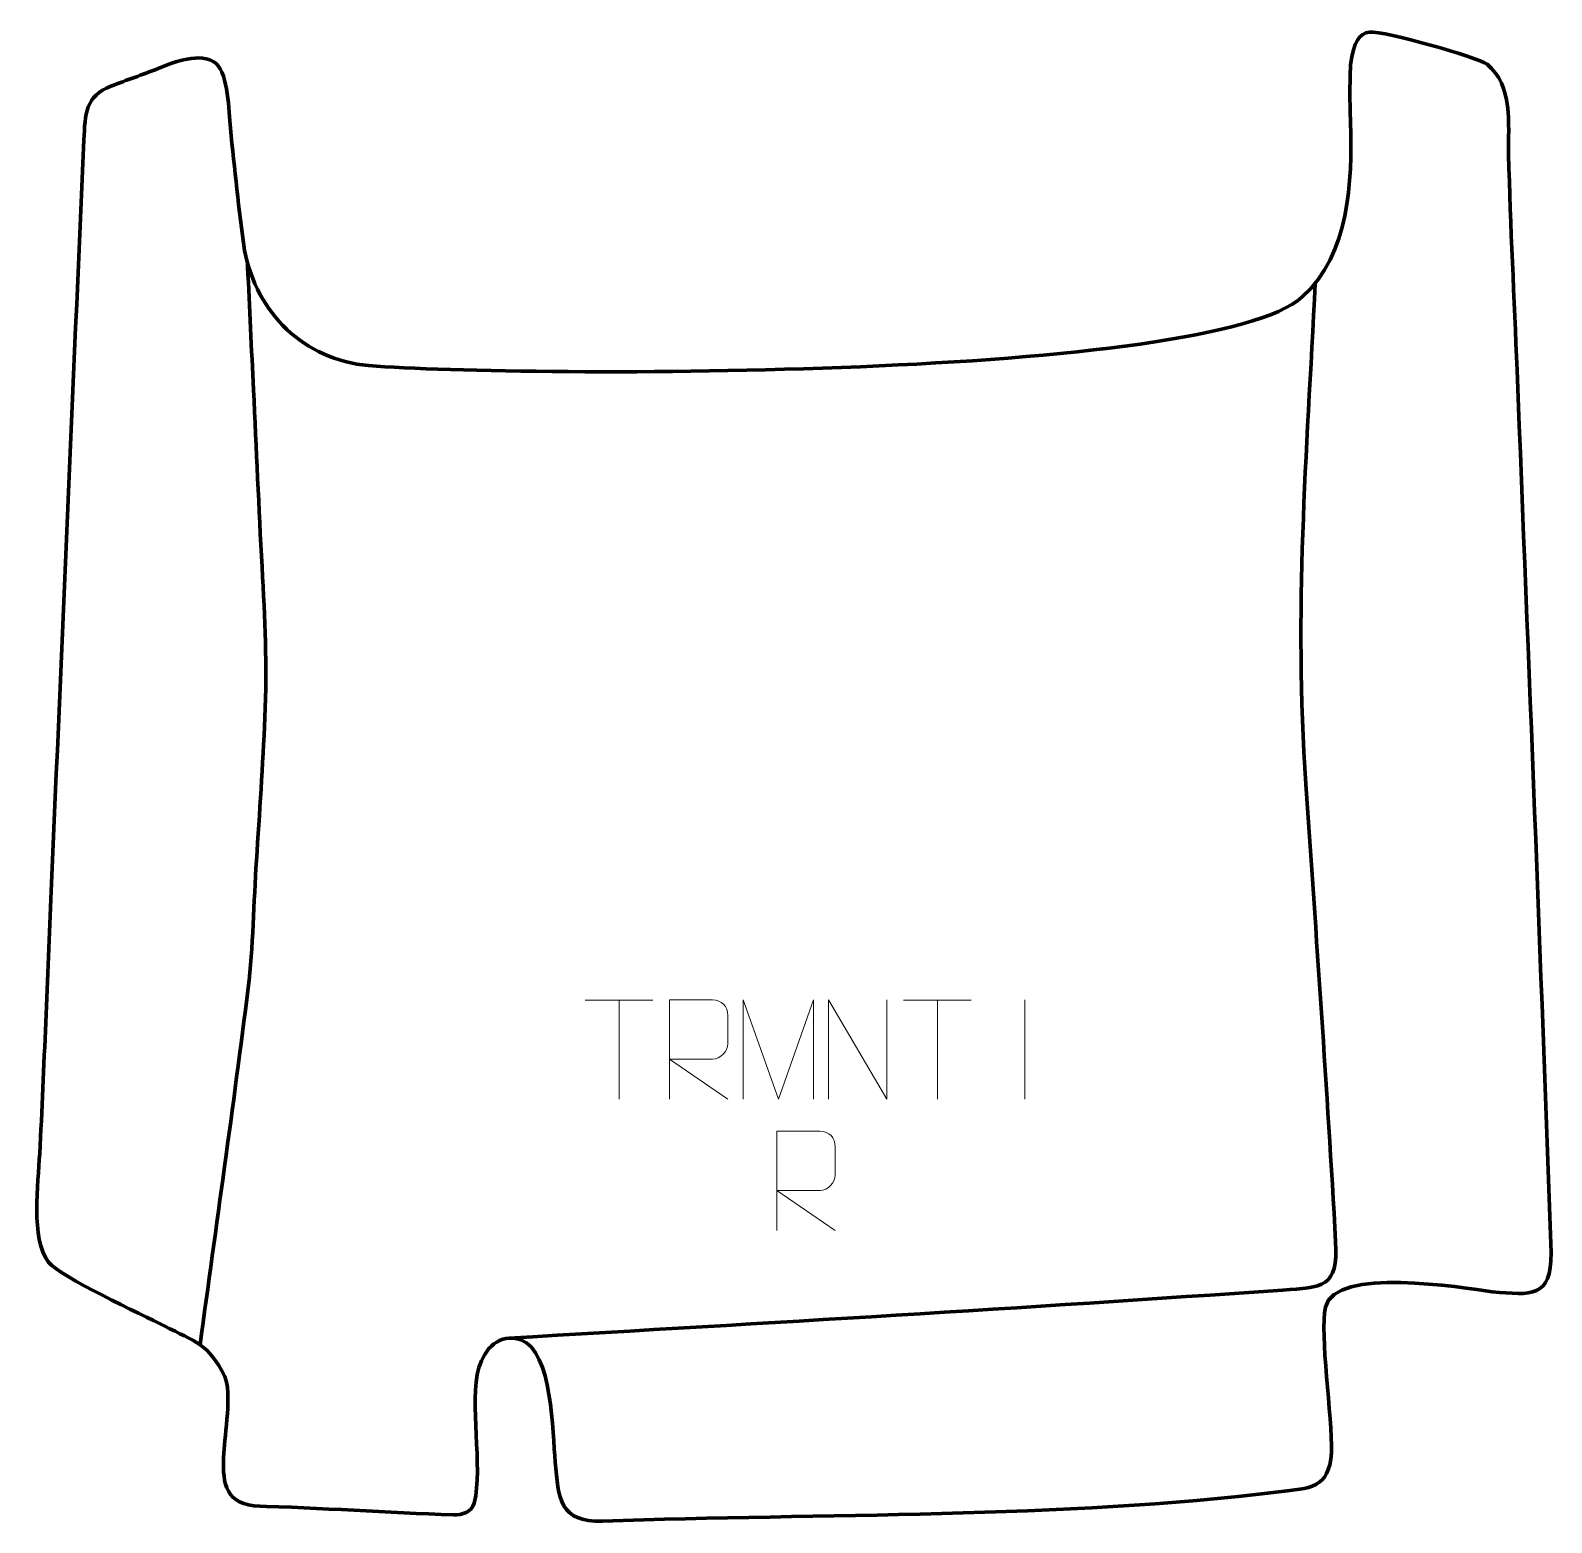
# Model space of a CAD drawing. Header units: millimetres. Extents: x 1166 to 1549, y 285 to 660.
import ezdxf

# ---------------------------------------------------------------- set-up
doc = ezdxf.new("R2010")
doc.units = ezdxf.units.MM
doc.header["$MEASUREMENT"] = 0
doc.layers.add('layer 2', color=7, linetype='Continuous')
doc.layers.add('layer 3', color=7, linetype='Continuous')

msp = doc.modelspace()

# ---------------------------------------------------------------- linework, layer by layer
at = {"layer": 'layer 2', "color": 140, "lineweight": 158}
for points, knots in [([(1208.997, 329.2175), (1213.0184, 359.0755), (1217.3555, 389.0551), (1221.0779, 418.9298), (1221.0779, 418.9298), (1222.3423, 429.0767), (1222.465, 440.5999), (1223.1574, 450.9881), (1223.1574, 450.9881), (1223.9546, 462.9485), (1224.7582, 474.8892), (1225.2783, 486.8666), (1225.2783, 486.8666), (1225.8375, 500.2541), (1225.2967, 511.4255), (1224.5698, 524.7206), (1224.5698, 524.7206), (1223.7586, 539.5584), (1223.1233, 554.406), (1222.4185, 569.2492), (1222.4185, 569.2492), (1221.9252, 579.552), (1221.4318, 589.8548), (1220.9386, 600.1576), (1220.9386, 600.1576), (1220.9386, 600.1576), (1220.8923, 601.125), (1220.8923, 601.125)], [0, 0, 0, 0, 0.125, 0.125, 0.125, 0.125, 0.25, 0.25, 0.25, 0.25, 0.375, 0.375, 0.375, 0.375, 0.5, 0.5, 0.5, 0.5, 0.625, 0.625, 0.625, 0.625, 0.75, 0.75, 0.75, 0.75, 1, 1, 1, 1]), ([(1489.2037, 596.0484), (1487.0735, 552.2366), (1483.7888, 513.9913), (1486.8626, 470.1429), (1486.8626, 470.1429), (1489.4542, 431.8083), (1492.2238, 393.4924), (1494.3331, 355.1265), (1494.3331, 355.1265), (1494.963, 343.5175), (1491.0558, 343.7089), (1481.0377, 343.0048), (1481.0377, 343.0048), (1416.279, 338.4539), (1351.3776, 334.6852), (1286.5695, 330.9207)], [0, 0, 0, 0, 0.2, 0.2, 0.2, 0.2, 0.4, 0.4, 0.4, 0.4, 0.6, 0.6, 0.6, 0.6, 1, 1, 1, 1])]:
    msp.add_open_spline(points, degree=3, knots=knots, dxfattribs=at)
at = {"layer": 'layer 3', "color": 242, "lineweight": 158}
msp.add_open_spline([(1498.1083, 650.9506), (1498.8133, 656.8146), (1500.3216, 658.8713), (1502.8653, 659.1642), (1502.8653, 659.1642), (1506.4367, 659.5754), (1530.3358, 652.7014), (1532.3877, 651.0556), (1532.3877, 651.0556), (1539.0244, 645.7325), (1537.6259, 636.0532), (1537.8086, 628.3579), (1537.8086, 628.3579), (1538.2376, 610.2839), (1539.2059, 592.2181), (1539.9269, 574.1534), (1539.9269, 574.1534), (1542.8563, 500.2255), (1545.8823, 426.2479), (1548.479, 352.3108), (1548.479, 352.3108), (1548.5954, 340.9781), (1543.5119, 341.7026), (1533.6948, 342.5796), (1533.6948, 342.5796), (1525.9744, 343.6248), (1494.1002, 348.9256), (1491.7994, 338.7251), (1491.7994, 338.7251), (1490.2559, 331.8828), (1493.501, 311.2096), (1493.2769, 302.0833), (1493.2769, 302.0833), (1492.6779, 293.0498), (1487.7576, 293.1978), (1480.1021, 292.2653), (1480.1021, 292.2653), (1425.8467, 285.6569), (1364.9851, 286.8104), (1310.1448, 284.9401), (1310.1448, 284.9401), (1299.2102, 284.5523), (1299.1117, 290.6535), (1298.2169, 299.8276), (1298.2169, 299.8276), (1297.5209, 307.0048), (1297.653, 327.5985), (1289.5677, 330.4696), (1289.5677, 330.4696), (1284.2555, 332.3561), (1280.4323, 328.2016), (1279.0696, 323.4992), (1279.0696, 323.4992), (1276.4866, 314.586), (1280.1626, 298.6784), (1277.8914, 289.4595), (1277.8914, 289.4595), (1277.146, 287.1912), (1274.8985, 286.4447), (1272.71, 286.5121), (1272.71, 286.5121), (1255.9676, 287.0446), (1239.2988, 288.2539), (1222.5377, 288.7219), (1222.5377, 288.7219), (1214.7167, 289.8306), (1214.6393, 295.3215), (1214.9742, 302.0501), (1214.9742, 302.0501), (1215.2065, 306.7166), (1216.9899, 317.3706), (1215.204, 321.2409), (1215.204, 321.2409), (1211.1974, 329.5069), (1207.7819, 329.9679), (1199.9622, 333.9841), (1199.9622, 333.9841), (1194.5334, 336.7424), (1173.6979, 346.4257), (1170.9048, 350.0241), (1170.9048, 350.0241), (1166.3625, 355.8757), (1168.2982, 369.8865), (1168.6876, 377.226), (1168.6876, 377.226), (1169.8551, 399.2322), (1170.5937, 421.2611), (1171.5694, 443.2766), (1171.5694, 443.2766), (1174.3715, 506.2106), (1177.003, 569.1536), (1179.8001, 632.0843), (1179.8001, 632.0843), (1180.0884, 638.5705), (1180.1696, 643.1214), (1186.5725, 645.5686), (1186.5725, 645.5686), (1190.5647, 647.0944), (1194.4094, 648.3921), (1198.4679, 650.0068), (1198.4679, 650.0068), (1202.6324, 651.664), (1208.9751, 654.2821), (1213.028, 651.2711), (1213.028, 651.2711), (1216.1567, 648.3361), (1216.1423, 639.4402), (1216.5997, 635.035), (1216.5997, 635.035), (1217.6652, 624.7757), (1218.7234, 614.5175), (1220.1312, 604.2984), (1220.1312, 604.2984), (1223.2835, 588.4437), (1235.0369, 576.8481), (1251.3544, 575.3354), (1251.3544, 575.3354), (1291.0422, 572.2563), (1462.9694, 571.9114), (1485.9391, 592.605), (1485.9391, 592.605), (1497.9958, 603.4668), (1498.46, 621.4649), (1498.055, 636.4667), (1498.055, 636.4667), (1497.9223, 641.3815), (1497.8255, 646.0284), (1498.1083, 650.9506)], degree=3, knots=[0, 0, 0, 0, 0.03030303, 0.03030303, 0.03030303, 0.03030303, 0.06060606, 0.06060606, 0.06060606, 0.06060606, 0.09090909, 0.09090909, 0.09090909, 0.09090909, 0.12121212, 0.12121212, 0.12121212, 0.12121212, 0.15151515, 0.15151515, 0.15151515, 0.15151515, 0.18181818, 0.18181818, 0.18181818, 0.18181818, 0.21212121, 0.21212121, 0.21212121, 0.21212121, 0.24242424, 0.24242424, 0.24242424, 0.24242424, 0.27272727, 0.27272727, 0.27272727, 0.27272727, 0.3030303, 0.3030303, 0.3030303, 0.3030303, 0.33333333, 0.33333333, 0.33333333, 0.33333333, 0.36363636, 0.36363636, 0.36363636, 0.36363636, 0.39393939, 0.39393939, 0.39393939, 0.39393939, 0.42424242, 0.42424242, 0.42424242, 0.42424242, 0.45454545, 0.45454545, 0.45454545, 0.45454545, 0.48484848, 0.48484848, 0.48484848, 0.48484848, 0.51515152, 0.51515152, 0.51515152, 0.51515152, 0.54545455, 0.54545455, 0.54545455, 0.54545455, 0.57575758, 0.57575758, 0.57575758, 0.57575758, 0.60606061, 0.60606061, 0.60606061, 0.60606061, 0.63636364, 0.63636364, 0.63636364, 0.63636364, 0.66666667, 0.66666667, 0.66666667, 0.66666667, 0.6969697, 0.6969697, 0.6969697, 0.6969697, 0.72727273, 0.72727273, 0.72727273, 0.72727273, 0.75757576, 0.75757576, 0.75757576, 0.75757576, 0.78787879, 0.78787879, 0.78787879, 0.78787879, 0.81818182, 0.81818182, 0.81818182, 0.81818182, 0.84848485, 0.84848485, 0.84848485, 0.84848485, 0.87878788, 0.87878788, 0.87878788, 0.87878788, 0.90909091, 0.90909091, 0.90909091, 0.90909091, 0.93939394, 0.93939394, 0.93939394, 0.93939394, 1, 1, 1, 1], dxfattribs=at)
at = {"layer": 'layer 3', "color": 250, "lineweight": 9}
for points in [[(1305.7756, 415.8709), (1305.7756, 415.8709), (1322.7628, 415.8709), (1322.7628, 415.8709)], [(1314.2694, 390.9409), (1314.2694, 390.9409), (1314.2694, 415.8944), (1314.2694, 415.8944)], [(1385.7756, 415.8709), (1385.7756, 415.8709), (1402.7628, 415.8709), (1402.7628, 415.8709)], [(1394.2694, 390.9409), (1394.2694, 390.9409), (1394.2694, 415.8944), (1394.2694, 415.8944)], [(1416.2692, 415.9047), (1416.2692, 415.9047), (1416.2692, 390.9306), (1416.2692, 390.9306)]]:
    msp.add_open_spline(points, degree=3, dxfattribs=at)
for points, knots in [([(1326.9372, 390.9409), (1326.9372, 390.9409), (1326.9372, 415.8944), (1326.9372, 415.8944), (1326.9372, 415.8944), (1330.532, 415.8944), (1334.1275, 415.8944), (1337.7227, 415.8944), (1337.7227, 415.8944), (1340.048, 415.8567), (1341.6053, 414.3667), (1341.6012, 412.0003), (1341.6012, 412.0003), (1341.6008, 409.9648), (1341.6008, 406.9054), (1341.6012, 404.8694), (1341.6012, 404.8694), (1341.5947, 402.9939), (1339.7824, 401.0521), (1337.7729, 401.033), (1337.7729, 401.033), (1337.7729, 401.033), (1326.9372, 401.033), (1326.9372, 401.033), (1326.9372, 401.033), (1326.9372, 401.033), (1341.5919, 390.9409), (1341.5919, 390.9409)], [0, 0, 0, 0, 0.125, 0.125, 0.125, 0.125, 0.25, 0.25, 0.25, 0.25, 0.375, 0.375, 0.375, 0.375, 0.5, 0.5, 0.5, 0.5, 0.625, 0.625, 0.625, 0.625, 0.75, 0.75, 0.75, 0.75, 1, 1, 1, 1]), ([(1345.4267, 390.9387), (1345.4267, 390.9387), (1345.4267, 415.8966), (1345.4267, 415.8966), (1345.4267, 415.8966), (1345.4267, 415.8966), (1354.3518, 390.9387), (1354.3518, 390.9387), (1354.3518, 390.9387), (1354.3518, 390.9387), (1363.1117, 415.8961), (1363.1117, 415.8961), (1363.1117, 415.8961), (1363.1117, 415.8961), (1363.1117, 390.9387), (1363.1117, 390.9387)], [0, 0, 0, 0, 0.2, 0.2, 0.2, 0.2, 0.4, 0.4, 0.4, 0.4, 0.6, 0.6, 0.6, 0.6, 1, 1, 1, 1]), ([(1366.9418, 390.9409), (1366.9418, 390.9409), (1366.9418, 415.8944), (1366.9418, 415.8944), (1366.9418, 415.8944), (1366.9418, 415.8944), (1381.5966, 390.9409), (1381.5966, 390.9409), (1381.5966, 390.9409), (1381.5966, 390.9409), (1381.5966, 415.8944), (1381.5966, 415.8944)], [0, 0, 0, 0, 0.25, 0.25, 0.25, 0.25, 0.5, 0.5, 0.5, 0.5, 1, 1, 1, 1]), ([(1353.9372, 357.9409), (1353.9372, 357.9409), (1353.9372, 382.8944), (1353.9372, 382.8944), (1353.9372, 382.8944), (1357.532, 382.8944), (1361.1275, 382.8944), (1364.7227, 382.8944), (1364.7227, 382.8944), (1367.048, 382.8567), (1368.6053, 381.3667), (1368.6012, 379.0003), (1368.6012, 379.0003), (1368.6008, 376.9648), (1368.6008, 373.9054), (1368.6012, 371.8694), (1368.6012, 371.8694), (1368.5947, 369.9939), (1366.7824, 368.0521), (1364.7729, 368.033), (1364.7729, 368.033), (1364.7729, 368.033), (1353.9372, 368.033), (1353.9372, 368.033), (1353.9372, 368.033), (1353.9372, 368.033), (1368.5919, 357.9409), (1368.5919, 357.9409)], [0, 0, 0, 0, 0.125, 0.125, 0.125, 0.125, 0.25, 0.25, 0.25, 0.25, 0.375, 0.375, 0.375, 0.375, 0.5, 0.5, 0.5, 0.5, 0.625, 0.625, 0.625, 0.625, 0.75, 0.75, 0.75, 0.75, 1, 1, 1, 1])]:
    msp.add_open_spline(points, degree=3, knots=knots, dxfattribs=at)

doc.saveas('drawing.dxf')
